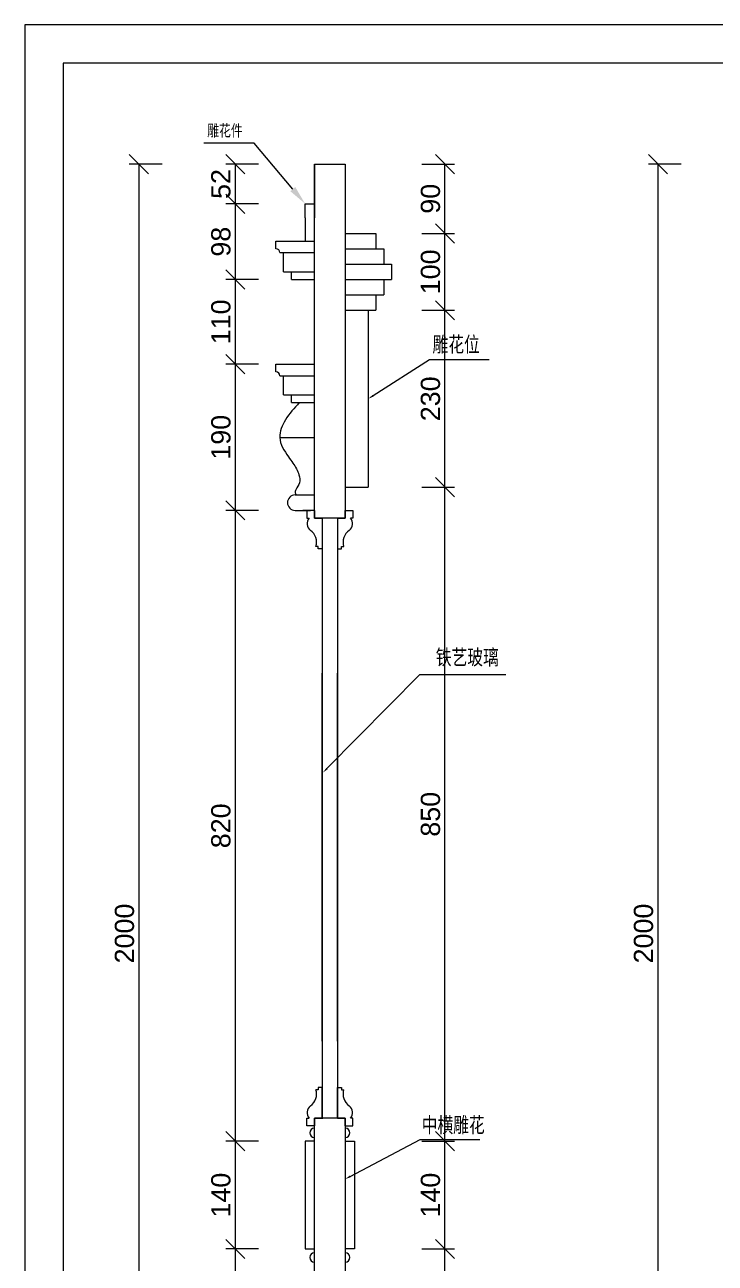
# Model space of a CAD drawing. Header units: millimetres. Extents: x 1285 to 3385, y 627 to 3597.
# Drawn here: x 1285 to 2183, y 1988 to 3597 of the extents above; entities that cross this region are included whole.
import ezdxf

# ---------------------------------------------------------------- set-up
doc = ezdxf.new("R2010")
doc.units = ezdxf.units.MM
for name, color, linetype, lineweight in [('图框', 7, 'Continuous', 13), ('文字标注', 3, 'Continuous', 9), ('标准家私', 4, 'Continuous', 20), ('标注', 2, 'Continuous', 9)]:
    doc.layers.add(name, color=color, linetype=linetype, lineweight=lineweight)
doc.styles.get("Standard").update_dxf_attribs({"font": 'arial.ttf'})

# ---------------------------------------------------------------- blocks, each defined once
blk = doc.blocks.new('_Oblique')
at = {"color": 0, "linetype": 'ByBlock', "lineweight": -2}
blk.add_line((-0.5, -0.5), (0.5, 0.5), dxfattribs=at)

msp = doc.modelspace()

# ---------------------------------------------------------------- linework, layer by layer
at = {"layer": '图框', "color": 0}
msp.add_lwpolyline([(1285.3, 3597.2), (1285.3, 627.2), (3385.3, 627.2), (3385.3, 3597.2)], close=True, dxfattribs=at)
at = {"layer": '图框', "color": 0, "lineweight": 20}
msp.add_lwpolyline([(1335.3, 3547.2), (1335.3, 677.2), (3335.3, 677.2), (3335.3, 3547.2)], close=True, dxfattribs=at)
at = {"layer": '文字标注', "color": 0, "lineweight": 15}
msp.add_lwpolyline([(1633.7, 3383.6), (1583.6, 3443.3), (1518, 3443.3)], dxfattribs=at)
at = {"layer": '文字标注', "color": 0}
for points in [[(1738.1, 3115.2), (1811.2, 3162.4), (1888.8, 3162.4)], [(1678.1, 2630.5), (1798.9, 2752.7), (1910.6, 2752.7)], [(1708.4, 2100.5), (1799.2, 2148.3), (1876.8, 2148.3)]]:
    msp.add_lwpolyline(points, dxfattribs=at)
at = {"layer": '文字标注', "color": 0, "lineweight": 15}
msp.add_solid([(1636.9, 3386.3), (1649.8, 3364.5), (1630.5, 3380.9)], dxfattribs=at)
at = {"layer": '文字标注', "color": 0}
for points in [[(1738.8, 3114.1), (1731.8, 3111.1), (1737.4, 3116.2)], [(1679, 2629.7), (1672.8, 2625.2), (1677.2, 2631.4)], [(1709, 2099.4), (1701.8, 2097), (1707.8, 2101.6)]]:
    msp.add_solid(points, dxfattribs=at)
at = {"layer": '标准家私', "color": 0}
for p, q in [((1661.8, 2966.1), (1661.8, 3416.1)), ((1661.8, 3416.1), (1701.8, 3416.1)), ((1661.8, 3416.1), (1661.8, 3346.1)), ((1701.8, 3416.1), (1701.8, 2966.1)), ((1649.8, 3346.1), (1649.8, 3364.5)), ((1649.8, 3364.5), (1661.8, 3364.5)), ((1649.8, 3346.1), (1649.8, 3316.1)), ((1611.8, 3316.1), (1661.8, 3316.1)), ((1611.8, 3306.1), (1611.8, 3316.1)), ((1701.8, 3326.1), (1741.8, 3326.1)), ((1741.8, 3326.1), (1741.8, 3306.1)), ((1616.8, 3301.1), (1661.8, 3301.1)), ((1621.8, 3276.1), (1621.8, 3301.1)), ((1701.8, 3306.1), (1751.8, 3306.1)), ((1751.8, 3306.1), (1751.8, 3286.1)), ((1701.8, 3286.1), (1761.8, 3286.1)), ((1761.8, 3286.1), (1761.8, 3266.1)), ((1621.8, 3276.1), (1661.8, 3276.1)), ((1631.8, 3266.1), (1631.8, 3276.1)), ((1631.8, 3266.1), (1661.8, 3266.1)), ((1701.8, 3266.1), (1761.8, 3266.1)), ((1751.8, 3266.1), (1751.8, 3246.1)), ((1701.8, 3246.1), (1751.8, 3246.1)), ((1741.8, 3246.1), (1741.8, 3226.1)), ((1701.8, 3226.1), (1741.8, 3226.1)), ((1731.8, 3226.1), (1731.8, 2996.1)), ((1611.8, 3146.1), (1611.8, 3156.1)), ((1611.8, 3156.1), (1661.8, 3156.1)), ((1616.8, 3141.1), (1661.8, 3141.1)), ((1621.8, 3116.1), (1621.8, 3141.1)), ((1621.8, 3116.1), (1661.8, 3116.1)), ((1631.8, 3106.1), (1631.8, 3116.1)), ((1631.8, 3106.1), (1661.8, 3106.1)), ((1648.5, 3106.1), (1661.8, 3106.1)), ((1616.7, 3060.9), (1661.8, 3060.9)), ((1701.8, 2996.1), (1731.8, 2996.1)), ((1636.8, 2986.1), (1661.8, 2986.1)), ((1636.8, 2966.1), (1656.8, 2966.1)), ((1644.8, 2966.1), (1656.8, 2966.1)), ((1661.8, 2966.1), (1646.8, 2966.1)), ((1651.8, 2966.1), (1651.8, 2956.1)), ((1661.8, 2966.1), (1661.8, 2956.1)), ((1661.8, 2956.1), (1661.8, 2966.1)), ((1661.8, 2966.1), (1661.8, 2956.1)), ((1701.8, 2966.1), (1701.8, 2956.1)), ((1701.8, 2956.1), (1701.8, 2966.1)), ((1701.8, 2966.1), (1711.8, 2966.1)), ((1711.8, 2966.1), (1711.8, 2956.1)), ((1651.8, 2956.1), (1654.8, 2956.1)), ((1661.8, 2956.1), (1672.8, 2956.1)), ((1701.8, 2956.1), (1661.8, 2956.1)), ((1671.8, 2956.1), (1661.8, 2956.1)), ((1661.8, 2956.1), (1672.8, 2956.1)), ((1671.8, 2956.1), (1671.8, 2176.1)), ((1671.8, 2956.1), (1671.8, 2916.1)), ((1671.8, 2956.1), (1671.8, 2906.1)), ((1671.8, 2956.1), (1671.8, 2176.1)), ((1701.8, 2956.1), (1690.8, 2956.1)), ((1691.8, 2956.1), (1691.8, 2176.1)), ((1691.8, 2956.1), (1691.8, 2906.1)), ((1691.8, 2956.1), (1691.8, 2176.1)), ((1691.8, 2956.1), (1691.8, 2916.1)), ((1691.8, 2956.1), (1701.8, 2956.1)), ((1711.8, 2956.1), (1708.8, 2956.1)), ((1666.8, 2919.1), (1663.8, 2919.1)), ((1666.8, 2916.1), (1666.8, 2919.1)), ((1671.8, 2916.1), (1666.8, 2916.1)), ((1691.8, 2916.1), (1696.8, 2916.1)), ((1696.8, 2919.1), (1699.8, 2919.1)), ((1696.8, 2916.1), (1696.8, 2919.1)), ((1671.8, 2276), (1671.8, 2754.6)), ((1691.8, 2276), (1691.8, 2754.6)), ((1666.8, 2213.1), (1663.8, 2213.1)), ((1666.8, 2216.1), (1666.8, 2213.1)), ((1671.8, 2216.1), (1666.8, 2216.1)), ((1671.8, 2176.1), (1671.8, 2216.1)), ((1691.8, 2216.1), (1696.8, 2216.1)), ((1691.8, 2176.1), (1691.8, 2216.1)), ((1696.8, 2216.1), (1696.8, 2213.1)), ((1696.8, 2213.1), (1699.8, 2213.1)), ((1651.8, 2176.1), (1654.8, 2176.1)), ((1651.8, 2166.1), (1651.8, 2176.1)), ((1701.8, 2176.1), (1661.8, 2176.1)), ((1661.8, 2176.1), (1672.8, 2176.1)), ((1661.8, 2166.1), (1661.8, 2176.1)), ((1661.8, 2176.1), (1661.8, 2166.1)), ((1671.8, 2176.1), (1661.8, 2176.1)), ((1701.8, 2176.1), (1661.8, 2176.1)), ((1661.8, 2176.1), (1672.8, 2176.1)), ((1661.8, 2166.1), (1661.8, 2176.1)), ((1701.8, 2176.1), (1690.8, 2176.1)), ((1691.8, 2176.1), (1701.8, 2176.1)), ((1701.8, 2176.1), (1701.8, 2166.1)), ((1701.8, 2166.1), (1701.8, 2176.1)), ((1711.8, 2176.1), (1708.8, 2176.1)), ((1711.8, 2166.1), (1711.8, 2176.1)), ((1661.8, 2166.1), (1651.8, 2166.1)), ((1701.8, 2166.1), (1711.8, 2166.1)), ((1661.8, 2146.1), (1649.8, 2146.1)), ((1649.8, 2146.1), (1649.8, 2006.1)), ((1701.8, 2146.1), (1713.8, 2146.1)), ((1713.8, 2146.1), (1713.8, 2006.1)), ((1649.8, 2006.1), (1661.8, 2006.1)), ((1713.8, 2006.1), (1701.8, 2006.1))]:
    msp.add_line(p, q, dxfattribs=at)
for points in [[(1661.8, 1976.1), (1661.8, 2176.1)], [(1701.8, 2176.1), (1701.8, 1976.1)]]:
    msp.add_lwpolyline(points, dxfattribs=at)
for centre, radius, start, end in [((1611.8, 3301.1), 5, 0, 90), ((1611.8, 3141.1), 5, 0, 90), ((1636.8, 2976.1), 10, 90, 270), ((1663.5, 2949), 11.2, 140.6281, 232.3503), ((1700.1, 2949), 11.2, 307.6497, 39.3719), ((1645.4, 2924.5), 19.2, 343.6373, 54.1456), ((1718.2, 2924.5), 19.2, 125.8544, 196.3627), ((1645.4, 2207.7), 19.2, 305.8544, 16.3627), ((1718.2, 2207.7), 19.2, 163.6373, 234.1456), ((1663.5, 2183.2), 11.2, 127.6497, 219.3719), ((1700.1, 2183.2), 11.2, 320.6281, 52.3503), ((1661.8, 2157.1), 6, 90, 270), ((1701.8, 2157.1), 6, 270, 90), ((1661.8, 1995.1), 6, 90, 270), ((1701.8, 1995.1), 6, 270, 90)]:
    msp.add_arc(centre, radius, start, end, dxfattribs=at)
msp.add_spline([(1642, 3106.1), (1624, 3083.6), (1616.7, 3060.9), (1628.1, 3035.6), (1633.9, 3027.4), (1641.7, 3012.3), (1642.6, 3002.1), (1637.5, 2993), (1636.9, 2988.7), (1638.8, 2986.1)], degree=3, dxfattribs=at)
at = {"layer": '标注', "color": 0}
for p, q in [((1463.7, 3416.1), (1421.2, 3416.1)), ((1433.7, 3416.1), (1433.7, 1416.1)), ((1589, 3416.1), (1546.5, 3416.1)), ((1559, 3364.5), (1559, 3416.1)), ((1801.5, 3416.1), (1844, 3416.1)), ((1831.5, 3326.1), (1831.5, 3416.1)), ((2138.4, 3416.1), (2095.9, 3416.1)), ((2108.4, 1416.1), (2108.4, 3416.1)), ((1589, 3364.5), (1546.5, 3364.5)), ((1589, 3364.5), (1546.5, 3364.5)), ((1559, 3266.1), (1559, 3364.5)), ((1801.5, 3326.1), (1844, 3326.1)), ((1801.5, 3326.1), (1844, 3326.1)), ((1831.5, 3226.1), (1831.5, 3326.1)), ((1589, 3266.1), (1546.5, 3266.1)), ((1589, 3266.1), (1546.5, 3266.1)), ((1559, 3156.1), (1559, 3266.1)), ((1801.5, 3226.1), (1844, 3226.1)), ((1801.5, 3226.1), (1844, 3226.1)), ((1831.5, 2996.1), (1831.5, 3226.1)), ((1589, 3156.1), (1546.5, 3156.1)), ((1589, 3156.1), (1546.5, 3156.1)), ((1559, 2966.1), (1559, 3156.1)), ((1801.5, 2996.1), (1844, 2996.1)), ((1831.5, 2996.1), (1834, 2996.1)), ((1831.5, 2146.1), (1831.5, 2996.1)), ((1589, 2966.1), (1546.5, 2966.1)), ((1589, 2966.1), (1546.5, 2966.1)), ((1559, 2146.1), (1559, 2966.1)), ((1589, 2146.1), (1546.5, 2146.1)), ((1589, 2146.1), (1546.5, 2146.1)), ((1559, 2006.1), (1559, 2146.1)), ((1801.5, 2146.1), (1844, 2146.1)), ((1831.5, 2006.1), (1831.5, 2146.1)), ((1831.5, 2146.1), (1834, 2146.1)), ((1589, 2006.1), (1546.5, 2006.1)), ((1589, 2006.1), (1546.5, 2006.1)), ((1559, 1566.1), (1559, 2006.1)), ((1801.5, 2006.1), (1844, 2006.1)), ((1801.5, 2006.1), (1844, 2006.1)), ((1831.5, 1556.1), (1831.5, 2006.1))]:
    msp.add_line(p, q, dxfattribs=at)

# ---------------------------------------------------------------- block references
at = {"layer": '标注', "color": 0, "xscale": 25, "yscale": 25, "zscale": 25}
for p, rotation in [((1433.7, 3416.1), 90), ((1559, 3416.1), 90), ((1831.5, 3416.1), 90), ((2108.4, 3416.1), 90), ((1559, 3364.5), 90), ((1559, 3364.5), 270), ((1831.5, 3326.1), 90), ((1831.5, 3326.1), 270), ((1559, 3266.1), 90), ((1559, 3266.1), 270), ((1831.5, 3226.1), 90), ((1831.5, 3226.1), 270), ((1559, 3156.1), 90), ((1559, 3156.1), 270), ((1831.5, 2996.1), 90), ((1831.5, 2996.1), 270), ((1559, 2966.1), 90), ((1559, 2966.1), 270), ((1559, 2146.1), 90), ((1559, 2146.1), 270), ((1831.5, 2146.1), 90), ((1831.5, 2146.1), 270), ((1559, 2006.1), 90), ((1559, 2006.1), 270), ((1831.5, 2006.1), 90), ((1831.5, 2006.1), 270)]:
    msp.add_blockref('_Oblique', p, dxfattribs=dict(at, rotation=rotation))

# ---------------------------------------------------------------- texts
at = {"layer": '文字标注', "color": 0, "lineweight": 15, "width": 0.75}
for s, height, p in [('雕花件', 15, (1522.5, 3452.3)), ('雕花位', 20, (1815.3, 3171.8)), ('铁艺玻璃', 20, (1819.6, 2765.3)), ('中横雕花', 20, (1801.2, 2157.4))]:
    msp.add_text(s, height=height, dxfattribs=at).set_placement(p)
at = {"layer": '标注', "color": 0, "lineweight": 15, "char_height": 25, "attachment_point": 5, "rotation": 90}
for s, insert in [('52', (1540.3, 3390.3)), ('90', (1812.7, 3371.1)), ('98', (1540.3, 3315.3)), ('100', (1812.7, 3276.1)), ('110', (1540.3, 3211.1)), ('230', (1812.7, 3111.1)), ('190', (1540.3, 3061.1)), ('850', (1812.7, 2571.1)), ('820', (1540.3, 2556.1)), ('2000', (1415, 2416.1)), ('2000', (2089.6, 2416.1)), ('140', (1540.3, 2076.1)), ('140', (1812.7, 2076.1))]:
    msp.add_mtext(s, dxfattribs=dict(at, insert=insert))

doc.saveas('drawing.dxf')
